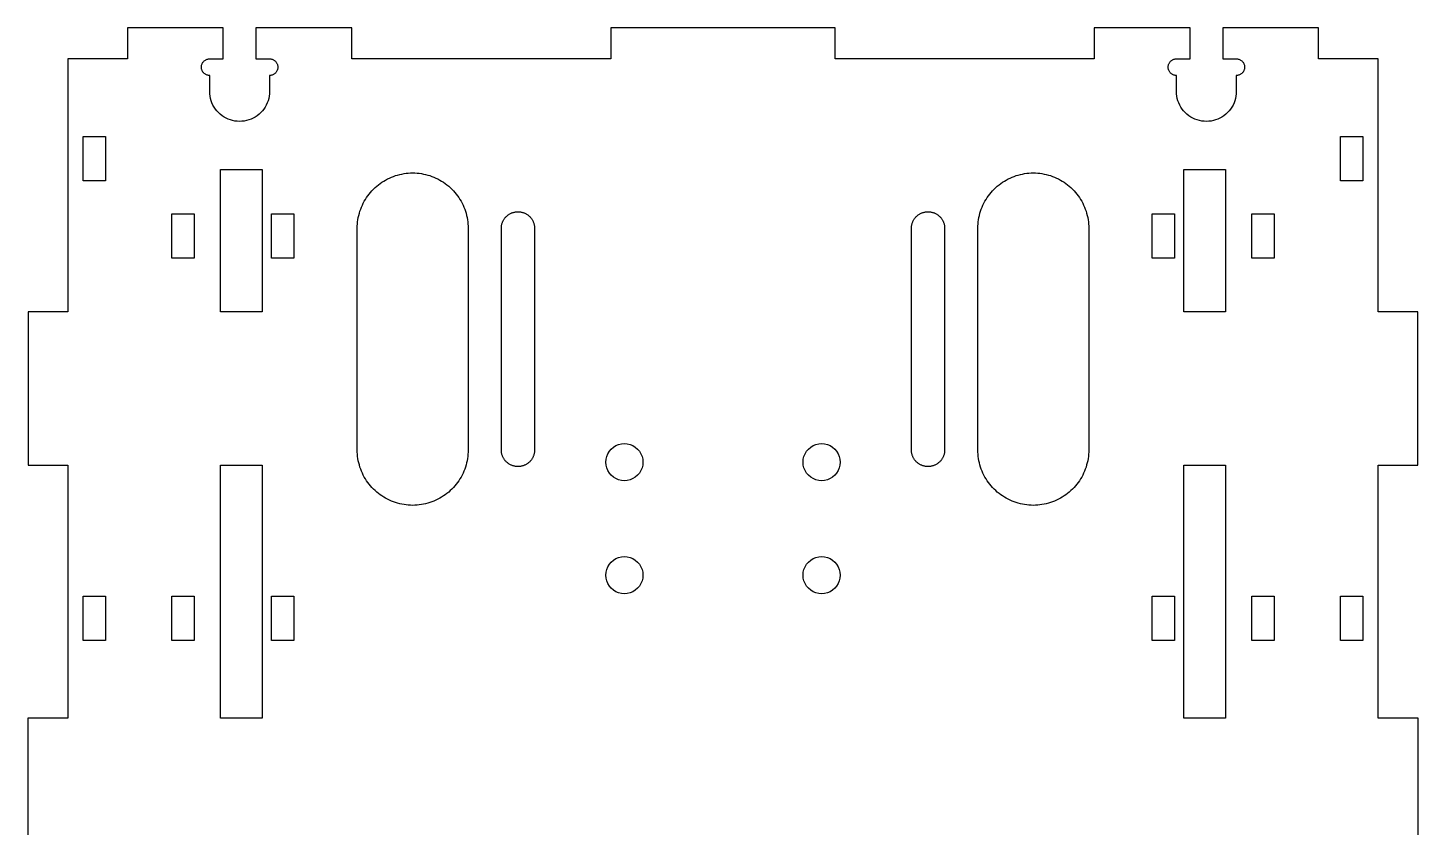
# Model space of a CAD drawing. Header units: metres. Extents: x -63 to 63, y -100 to 44.
# Drawn here: x -62.7 to 62.7, y -27.9 to 44.3 of the extents above; entities that cross this region are included whole.
import ezdxf

# ---------------------------------------------------------------- set-up
doc = ezdxf.new("R2010")
doc.units = ezdxf.units.M

msp = doc.modelspace()

# ---------------------------------------------------------------- linework, layer by layer
for p, q in [((-45.0881, 44.3), (-53.7262, 44.3)), ((-53.7262, 44.3), (-53.7262, 41.5)), ((-45.0881, 41.5), (-45.0881, 44.3)), ((-33.5, 44.3), (-42.1381, 44.3)), ((-42.1381, 44.3), (-42.1381, 41.5)), ((-33.5, 41.5), (-33.5, 44.3)), ((10.1131, 44.3), (-10.1131, 44.3)), ((-10.1131, 44.3), (-10.1131, 41.5)), ((10.1131, 41.5), (10.1131, 44.3)), ((42.1381, 44.3), (33.5, 44.3)), ((33.5, 44.3), (33.5, 41.5)), ((42.1381, 41.5), (42.1381, 44.3)), ((53.7262, 44.3), (45.0881, 44.3)), ((45.0881, 44.3), (45.0881, 41.5)), ((53.7262, 41.5), (53.7262, 44.3)), ((-53.7262, 41.5), (-59.1184, 41.5)), ((-59.1184, 41.5), (-59.1183, 18.6667)), ((-46.705, 41.3895), (-46.6536, 41.4183)), ((-46.6536, 41.4183), (-46.6001, 41.4429)), ((-46.6001, 41.4429), (-46.5448, 41.4633)), ((-46.5448, 41.4633), (-46.4882, 41.4793)), ((-46.4882, 41.4793), (-46.4304, 41.4908)), ((-46.4304, 41.4908), (-46.3719, 41.4977)), ((-46.3719, 41.4977), (-46.3131, 41.5)), ((-46.3131, 41.5), (-45.0881, 41.5)), ((-42.1381, 41.5), (-40.9131, 41.5)), ((-40.9131, 41.5), (-40.8542, 41.4977)), ((-40.8542, 41.4977), (-40.7958, 41.4908)), ((-40.7958, 41.4908), (-40.738, 41.4793)), ((-40.738, 41.4793), (-40.6813, 41.4633)), ((-40.6813, 41.4633), (-40.6261, 41.4429)), ((-40.6261, 41.4429), (-40.5726, 41.4182)), ((-40.5726, 41.4182), (-40.5212, 41.3895)), ((-10.1131, 41.5), (-33.5, 41.5)), ((33.5, 41.5), (10.1131, 41.5)), ((40.5212, 41.3895), (40.5726, 41.4183)), ((40.5726, 41.4183), (40.6261, 41.4429)), ((40.6261, 41.4429), (40.6813, 41.4633)), ((40.6813, 41.4633), (40.738, 41.4793)), ((40.738, 41.4793), (40.7958, 41.4908)), ((40.7958, 41.4908), (40.8543, 41.4977)), ((40.8543, 41.4977), (40.9131, 41.5)), ((40.9131, 41.5), (42.1381, 41.5)), ((45.0881, 41.5), (46.3131, 41.5)), ((46.3131, 41.5), (46.3719, 41.4977)), ((46.3719, 41.4977), (46.4304, 41.4908)), ((46.4304, 41.4908), (46.4882, 41.4793)), ((46.4882, 41.4793), (46.5449, 41.4633)), ((46.5449, 41.4633), (46.6001, 41.4429)), ((46.6001, 41.4429), (46.6536, 41.4182)), ((46.6536, 41.4182), (46.705, 41.3895)), ((59.1183, 41.5), (53.7262, 41.5)), ((59.1184, 18.6665), (59.1183, 41.5)), ((-47.0631, 40.75), (-47.0608, 40.8089)), ((-47.0608, 40.6912), (-47.0631, 40.75)), ((-47.0608, 40.8089), (-47.0538, 40.8673)), ((-47.0538, 40.6327), (-47.0608, 40.6912)), ((-47.0538, 40.8673), (-47.0424, 40.9251)), ((-47.0424, 40.5749), (-47.0538, 40.6327)), ((-47.0424, 40.9251), (-47.0264, 40.9818)), ((-47.0264, 40.5183), (-47.0424, 40.5749)), ((-47.0264, 40.9818), (-47.006, 41.037)), ((-47.006, 40.463), (-47.0264, 40.5183)), ((-47.006, 41.037), (-46.9813, 41.0905)), ((-46.9813, 40.4095), (-47.006, 40.463)), ((-46.9813, 41.0905), (-46.9526, 41.1419)), ((-46.9526, 40.3581), (-46.9813, 40.4095)), ((-46.9526, 41.1419), (-46.9198, 41.1908)), ((-46.9198, 40.3092), (-46.9526, 40.3581)), ((-46.9198, 41.1908), (-46.8834, 41.2371)), ((-46.8834, 40.2629), (-46.9198, 40.3092)), ((-46.8834, 41.2371), (-46.8434, 41.2803)), ((-46.8434, 40.2197), (-46.8834, 40.2629)), ((-46.8434, 41.2803), (-46.8002, 41.3203)), ((-46.8002, 40.1797), (-46.8434, 40.2197)), ((-46.8002, 41.3203), (-46.7539, 41.3568)), ((-46.7539, 40.1432), (-46.8002, 40.1797)), ((-46.7539, 41.3568), (-46.705, 41.3895)), ((-40.5212, 41.3895), (-40.4722, 41.3568)), ((-40.4722, 41.3568), (-40.426, 41.3203)), ((-40.426, 40.1797), (-40.4722, 40.1432)), ((-40.426, 41.3203), (-40.3828, 41.2803)), ((-40.3828, 40.2197), (-40.426, 40.1797)), ((-40.3828, 41.2803), (-40.3428, 41.2371)), ((-40.3428, 40.2629), (-40.3828, 40.2197)), ((-40.3428, 41.2371), (-40.3063, 41.1908)), ((-40.3063, 40.3092), (-40.3428, 40.2629)), ((-40.3063, 41.1908), (-40.2736, 41.1419)), ((-40.2736, 40.3581), (-40.3063, 40.3092)), ((-40.2736, 41.1419), (-40.2448, 41.0905)), ((-40.2448, 40.4095), (-40.2736, 40.3581)), ((-40.2448, 41.0905), (-40.2202, 41.037)), ((-40.2202, 40.463), (-40.2448, 40.4095)), ((-40.2202, 41.037), (-40.1998, 40.9818)), ((-40.1998, 40.5182), (-40.2202, 40.463)), ((-40.1998, 40.9818), (-40.1838, 40.9251)), ((-40.1838, 40.5749), (-40.1998, 40.5182)), ((-40.1838, 40.9251), (-40.1723, 40.8673)), ((-40.1723, 40.6327), (-40.1838, 40.5749)), ((-40.1723, 40.8673), (-40.1654, 40.8088)), ((-40.1654, 40.6912), (-40.1723, 40.6327)), ((-40.1654, 40.8088), (-40.1631, 40.75)), ((-40.1631, 40.75), (-40.1654, 40.6912)), ((40.1631, 40.75), (40.1654, 40.8089)), ((40.1654, 40.6912), (40.1631, 40.75)), ((40.1654, 40.8089), (40.1723, 40.8673)), ((40.1723, 40.6327), (40.1654, 40.6912)), ((40.1723, 40.8673), (40.1838, 40.9251)), ((40.1838, 40.5749), (40.1723, 40.6327)), ((40.1838, 40.9251), (40.1998, 40.9818)), ((40.1998, 40.5183), (40.1838, 40.5749)), ((40.1998, 40.9818), (40.2202, 41.037)), ((40.2202, 40.463), (40.1998, 40.5183)), ((40.2202, 41.037), (40.2449, 41.0905)), ((40.2449, 40.4095), (40.2202, 40.463)), ((40.2449, 41.0905), (40.2736, 41.1419)), ((40.2736, 40.3581), (40.2449, 40.4095)), ((40.2736, 41.1419), (40.3063, 41.1908)), ((40.3063, 40.3092), (40.2736, 40.3581)), ((40.3063, 41.1908), (40.3428, 41.2371)), ((40.3428, 40.2629), (40.3063, 40.3092)), ((40.3428, 41.2371), (40.3828, 41.2803)), ((40.3828, 40.2197), (40.3428, 40.2629)), ((40.3828, 41.2803), (40.426, 41.3203)), ((40.426, 40.1797), (40.3828, 40.2197)), ((40.426, 41.3203), (40.4723, 41.3568)), ((40.4723, 40.1432), (40.426, 40.1797)), ((40.4723, 41.3568), (40.5212, 41.3895)), ((46.705, 41.3895), (46.7539, 41.3568)), ((46.7539, 41.3568), (46.8002, 41.3203)), ((46.8002, 40.1797), (46.7539, 40.1432)), ((46.8002, 41.3203), (46.8434, 41.2803)), ((46.8434, 40.2197), (46.8002, 40.1797)), ((46.8434, 41.2803), (46.8834, 41.2371)), ((46.8834, 40.2629), (46.8434, 40.2197)), ((46.8834, 41.2371), (46.9199, 41.1908)), ((46.9199, 40.3092), (46.8834, 40.2629)), ((46.9199, 41.1908), (46.9526, 41.1419)), ((46.9526, 40.3581), (46.9199, 40.3092)), ((46.9526, 41.1419), (46.9813, 41.0905)), ((46.9813, 40.4095), (46.9526, 40.3581)), ((46.9813, 41.0905), (47.006, 41.037)), ((47.006, 40.463), (46.9813, 40.4095)), ((47.006, 41.037), (47.0264, 40.9818)), ((47.0264, 40.5182), (47.006, 40.463)), ((47.0264, 40.9818), (47.0424, 40.9251)), ((47.0424, 40.5749), (47.0264, 40.5182)), ((47.0424, 40.9251), (47.0539, 40.8673)), ((47.0539, 40.6327), (47.0424, 40.5749)), ((47.0539, 40.8673), (47.0608, 40.8088)), ((47.0608, 40.6912), (47.0539, 40.6327)), ((47.0608, 40.8088), (47.0631, 40.75)), ((47.0631, 40.75), (47.0608, 40.6912)), ((-46.705, 40.1105), (-46.7539, 40.1432)), ((-46.6536, 40.0818), (-46.705, 40.1105)), ((-46.6001, 40.0571), (-46.6536, 40.0818)), ((-46.5448, 40.0367), (-46.6001, 40.0571)), ((-46.4882, 40.0207), (-46.5448, 40.0367)), ((-46.4304, 40.0092), (-46.4882, 40.0207)), ((-46.3719, 40.0023), (-46.4304, 40.0092)), ((-46.3131, 40), (-46.3719, 40.0023)), ((-46.3131, 38.55), (-46.3131, 40)), ((-40.8542, 40.0023), (-40.9131, 40)), ((-40.9131, 40), (-40.9131, 38.55)), ((-40.7958, 40.0092), (-40.8542, 40.0023)), ((-40.738, 40.0207), (-40.7958, 40.0092)), ((-40.6813, 40.0367), (-40.738, 40.0207)), ((-40.6261, 40.0571), (-40.6813, 40.0367)), ((-40.5726, 40.0818), (-40.6261, 40.0571)), ((-40.5212, 40.1105), (-40.5726, 40.0818)), ((-40.4722, 40.1432), (-40.5212, 40.1105)), ((40.5212, 40.1105), (40.4723, 40.1432)), ((40.5726, 40.0818), (40.5212, 40.1105)), ((40.6261, 40.0571), (40.5726, 40.0818)), ((40.6813, 40.0367), (40.6261, 40.0571)), ((40.738, 40.0207), (40.6813, 40.0367)), ((40.7958, 40.0092), (40.738, 40.0207)), ((40.8543, 40.0023), (40.7958, 40.0092)), ((40.9131, 40), (40.8543, 40.0023)), ((40.9131, 38.55), (40.9131, 40)), ((46.3719, 40.0023), (46.3131, 40)), ((46.3131, 40), (46.3131, 38.55)), ((46.4304, 40.0092), (46.3719, 40.0023)), ((46.4882, 40.0207), (46.4304, 40.0092)), ((46.5449, 40.0367), (46.4882, 40.0207)), ((46.6001, 40.0571), (46.5449, 40.0367)), ((46.6536, 40.0818), (46.6001, 40.0571)), ((46.705, 40.1105), (46.6536, 40.0818)), ((46.7539, 40.1432), (46.705, 40.1105)), ((-46.3047, 38.3382), (-46.3131, 38.55)), ((-46.2798, 38.1276), (-46.3047, 38.3382)), ((-46.2385, 37.9197), (-46.2798, 38.1276)), ((-46.1809, 37.7157), (-46.2385, 37.9197)), ((-46.1075, 37.5168), (-46.1809, 37.7157)), ((-41.0452, 37.7157), (-41.1186, 37.5168)), ((-40.9877, 37.9197), (-41.0452, 37.7157)), ((-40.9463, 38.1276), (-40.9877, 37.9197)), ((-40.9214, 38.3382), (-40.9463, 38.1276)), ((-40.9131, 38.55), (-40.9214, 38.3382)), ((40.9214, 38.3382), (40.9131, 38.55)), ((40.9464, 38.1276), (40.9214, 38.3382)), ((40.9877, 37.9197), (40.9464, 38.1276)), ((41.0453, 37.7157), (40.9877, 37.9197)), ((41.1186, 37.5168), (41.0453, 37.7157)), ((46.1809, 37.7157), (46.1076, 37.5168)), ((46.2385, 37.9197), (46.1809, 37.7157)), ((46.2798, 38.1276), (46.2385, 37.9197)), ((46.3048, 38.3382), (46.2798, 38.1276)), ((46.3131, 38.55), (46.3048, 38.3382)), ((-46.0188, 37.3242), (-46.1075, 37.5168)), ((-45.9152, 37.1393), (-46.0188, 37.3242)), ((-45.7974, 36.963), (-45.9152, 37.1393)), ((-45.6662, 36.7965), (-45.7974, 36.963)), ((-45.5223, 36.6408), (-45.6662, 36.7965)), ((-45.3666, 36.4969), (-45.5223, 36.6408)), ((-45.2001, 36.3657), (-45.3666, 36.4969)), ((-41.8596, 36.4969), (-42.0261, 36.3657)), ((-41.7039, 36.6408), (-41.8596, 36.4969)), ((-41.56, 36.7965), (-41.7039, 36.6408)), ((-41.4287, 36.963), (-41.56, 36.7965)), ((-41.311, 37.1393), (-41.4287, 36.963)), ((-41.2074, 37.3242), (-41.311, 37.1393)), ((-41.1186, 37.5168), (-41.2074, 37.3242)), ((41.2074, 37.3242), (41.1186, 37.5168)), ((41.311, 37.1393), (41.2074, 37.3242)), ((41.4288, 36.963), (41.311, 37.1393)), ((41.56, 36.7965), (41.4288, 36.963)), ((41.7039, 36.6408), (41.56, 36.7965)), ((41.8596, 36.4969), (41.7039, 36.6408)), ((42.0261, 36.3657), (41.8596, 36.4969)), ((45.3666, 36.4969), (45.2001, 36.3657)), ((45.5223, 36.6408), (45.3666, 36.4969)), ((45.6662, 36.7965), (45.5223, 36.6408)), ((45.7974, 36.963), (45.6662, 36.7965)), ((45.9152, 37.1393), (45.7974, 36.963)), ((46.0188, 37.3242), (45.9152, 37.1393)), ((46.1076, 37.5168), (46.0188, 37.3242)), ((-45.0238, 36.2479), (-45.2001, 36.3657)), ((-44.8389, 36.1443), (-45.0238, 36.2479)), ((-44.6463, 36.0555), (-44.8389, 36.1443)), ((-44.4474, 35.9822), (-44.6463, 36.0555)), ((-44.2434, 35.9246), (-44.4474, 35.9822)), ((-44.0354, 35.8833), (-44.2434, 35.9246)), ((-43.8249, 35.8583), (-44.0354, 35.8833)), ((-43.6131, 35.85), (-43.8249, 35.8583)), ((-43.4012, 35.8583), (-43.6131, 35.85)), ((-43.1907, 35.8833), (-43.4012, 35.8583)), ((-42.9828, 35.9246), (-43.1907, 35.8833)), ((-42.7787, 35.9822), (-42.9828, 35.9246)), ((-42.5798, 36.0555), (-42.7787, 35.9822)), ((-42.3873, 36.1443), (-42.5798, 36.0555)), ((-42.2023, 36.2479), (-42.3873, 36.1443)), ((-42.0261, 36.3657), (-42.2023, 36.2479)), ((42.2024, 36.2479), (42.0261, 36.3657)), ((42.3873, 36.1443), (42.2024, 36.2479)), ((42.5799, 36.0555), (42.3873, 36.1443)), ((42.7788, 35.9822), (42.5799, 36.0555)), ((42.9828, 35.9246), (42.7788, 35.9822)), ((43.1907, 35.8833), (42.9828, 35.9246)), ((43.4013, 35.8583), (43.1907, 35.8833)), ((43.6131, 35.85), (43.4013, 35.8583)), ((43.8249, 35.8583), (43.6131, 35.85)), ((44.0355, 35.8833), (43.8249, 35.8583)), ((44.2434, 35.9246), (44.0355, 35.8833)), ((44.4474, 35.9822), (44.2434, 35.9246)), ((44.6463, 36.0555), (44.4474, 35.9822)), ((44.8389, 36.1443), (44.6463, 36.0555)), ((45.0238, 36.2479), (44.8389, 36.1443)), ((45.2001, 36.3657), (45.0238, 36.2479)), ((-57.7262, 30.5), (-57.7262, 34.5)), ((-57.7262, 34.5), (-55.7262, 34.5)), ((-55.7262, 34.5), (-55.7262, 30.5)), ((55.7262, 30.5), (55.7262, 34.5)), ((55.7262, 34.5), (57.7262, 34.5)), ((57.7262, 34.5), (57.7262, 30.5)), ((-45.3364, 31.5), (-41.586, 31.5001)), ((-45.3363, 18.6665), (-45.3364, 31.5)), ((-41.586, 31.5001), (-41.586, 18.6665)), ((41.5859, 31.5), (45.3363, 31.5001)), ((41.586, 18.6665), (41.5859, 31.5)), ((45.3363, 31.5001), (45.3363, 18.6665)), ((-55.7262, 30.5), (-57.7262, 30.5)), ((-31.2472, 30.002), (-31.0955, 30.1266)), ((-31.0955, 30.1266), (-30.9389, 30.2451)), ((-30.9389, 30.2451), (-30.7778, 30.3573)), ((-30.7778, 30.3573), (-30.6125, 30.4632)), ((-30.6125, 30.4632), (-30.4431, 30.5625)), ((-30.4431, 30.5625), (-30.2699, 30.655)), ((-30.2699, 30.655), (-30.0933, 30.7407)), ((-30.0933, 30.7407), (-29.9134, 30.8194)), ((-29.9134, 30.8194), (-29.7306, 30.8909)), ((-29.7306, 30.8909), (-29.5451, 30.9553)), ((-29.5451, 30.9553), (-29.3572, 31.0123)), ((-29.3572, 31.0123), (-29.1672, 31.0618)), ((-29.1672, 31.0618), (-28.9754, 31.1039)), ((-28.9754, 31.1039), (-28.7822, 31.1384)), ((-28.7822, 31.1384), (-28.5877, 31.1653)), ((-28.5877, 31.1653), (-28.3923, 31.1846)), ((-28.3923, 31.1846), (-28.1963, 31.1961)), ((-28.1963, 31.1961), (-28, 31.2)), ((-28, 31.2), (-27.8037, 31.1961)), ((-27.8037, 31.1961), (-27.6077, 31.1846)), ((-27.6077, 31.1846), (-27.4123, 31.1653)), ((-27.4123, 31.1653), (-27.2178, 31.1384)), ((-27.2178, 31.1384), (-27.0245, 31.1039)), ((-27.0245, 31.1039), (-26.8328, 31.0618)), ((-26.8328, 31.0618), (-26.6428, 31.0123)), ((-26.6428, 31.0123), (-26.4549, 30.9553)), ((-26.4549, 30.9553), (-26.2694, 30.8909)), ((-26.2694, 30.8909), (-26.0866, 30.8194)), ((-26.0866, 30.8194), (-25.9067, 30.7407)), ((-25.9067, 30.7407), (-25.73, 30.655)), ((-25.73, 30.655), (-25.5569, 30.5625)), ((-25.5569, 30.5625), (-25.3875, 30.4632)), ((-25.3875, 30.4632), (-25.2221, 30.3573)), ((-25.2221, 30.3573), (-25.0611, 30.2451)), ((-25.0611, 30.2451), (-24.9045, 30.1266)), ((-24.9045, 30.1266), (-24.7527, 30.002)), ((24.7527, 30.002), (24.9045, 30.1266)), ((24.9045, 30.1266), (25.0611, 30.2451)), ((25.0611, 30.2451), (25.2221, 30.3573)), ((25.2221, 30.3573), (25.3875, 30.4632)), ((25.3875, 30.4632), (25.5569, 30.5625)), ((25.5569, 30.5625), (25.73, 30.655)), ((25.73, 30.655), (25.9067, 30.7407)), ((25.9067, 30.7407), (26.0866, 30.8194)), ((26.0866, 30.8194), (26.2694, 30.8909)), ((26.2694, 30.8909), (26.4549, 30.9553)), ((26.4549, 30.9553), (26.6428, 31.0123)), ((26.6428, 31.0123), (26.8328, 31.0618)), ((26.8328, 31.0618), (27.0245, 31.1039)), ((27.0245, 31.1039), (27.2178, 31.1384)), ((27.2178, 31.1384), (27.4123, 31.1653)), ((27.4123, 31.1653), (27.6077, 31.1846)), ((27.6077, 31.1846), (27.8037, 31.1961)), ((27.8037, 31.1961), (28, 31.2)), ((28, 31.2), (28.1963, 31.1961)), ((28.1963, 31.1961), (28.3923, 31.1846)), ((28.3923, 31.1846), (28.5877, 31.1653)), ((28.5877, 31.1653), (28.7822, 31.1384)), ((28.7822, 31.1384), (28.9754, 31.1039)), ((28.9754, 31.1039), (29.1672, 31.0618)), ((29.1672, 31.0618), (29.3572, 31.0123)), ((29.3572, 31.0123), (29.5451, 30.9553)), ((29.5451, 30.9553), (29.7306, 30.8909)), ((29.7306, 30.8909), (29.9134, 30.8194)), ((29.9134, 30.8194), (30.0933, 30.7407)), ((30.0933, 30.7407), (30.2699, 30.655)), ((30.2699, 30.655), (30.4431, 30.5625)), ((30.4431, 30.5625), (30.6125, 30.4632)), ((30.6125, 30.4632), (30.7778, 30.3573)), ((30.7778, 30.3573), (30.9389, 30.2451)), ((30.9389, 30.2451), (31.0955, 30.1266)), ((31.0955, 30.1266), (31.2472, 30.002)), ((57.7262, 30.5), (55.7262, 30.5)), ((-32.2632, 28.8125), (-32.1573, 28.9778)), ((-32.1573, 28.9778), (-32.0451, 29.1389)), ((-32.0451, 29.1389), (-31.9266, 29.2955)), ((-31.9266, 29.2955), (-31.802, 29.4472)), ((-31.802, 29.4472), (-31.6716, 29.594)), ((-31.6716, 29.594), (-31.5355, 29.7355)), ((-31.5355, 29.7355), (-31.394, 29.8716)), ((-31.394, 29.8716), (-31.2472, 30.002)), ((-24.7527, 30.002), (-24.606, 29.8716)), ((-24.606, 29.8716), (-24.4645, 29.7355)), ((-24.4645, 29.7355), (-24.3284, 29.594)), ((-24.3284, 29.594), (-24.198, 29.4472)), ((-24.198, 29.4472), (-24.0734, 29.2955)), ((-24.0734, 29.2955), (-23.9549, 29.1389)), ((-23.9549, 29.1389), (-23.8427, 28.9778)), ((-23.8427, 28.9778), (-23.7368, 28.8125)), ((23.7368, 28.8125), (23.8427, 28.9778)), ((23.8427, 28.9778), (23.9549, 29.1389)), ((23.9549, 29.1389), (24.0734, 29.2955)), ((24.0734, 29.2955), (24.198, 29.4472)), ((24.198, 29.4472), (24.3284, 29.594)), ((24.3284, 29.594), (24.4645, 29.7355)), ((24.4645, 29.7355), (24.606, 29.8716)), ((24.606, 29.8716), (24.7527, 30.002)), ((31.2472, 30.002), (31.394, 29.8716)), ((31.394, 29.8716), (31.5355, 29.7355)), ((31.5355, 29.7355), (31.6716, 29.594)), ((31.6716, 29.594), (31.802, 29.4472)), ((31.802, 29.4472), (31.9266, 29.2955)), ((31.9266, 29.2955), (32.0451, 29.1389)), ((32.0451, 29.1389), (32.1573, 28.9778)), ((32.1573, 28.9778), (32.2632, 28.8125)), ((-32.8123, 27.5572), (-32.7553, 27.7451)), ((-32.7553, 27.7451), (-32.6909, 27.9306)), ((-32.6909, 27.9306), (-32.6194, 28.1134)), ((-32.6194, 28.1134), (-32.5407, 28.2933)), ((-32.5407, 28.2933), (-32.455, 28.4699)), ((-32.455, 28.4699), (-32.3625, 28.6431)), ((-32.3625, 28.6431), (-32.2632, 28.8125)), ((-23.7368, 28.8125), (-23.6375, 28.6431)), ((-23.6375, 28.6431), (-23.545, 28.4699)), ((-23.545, 28.4699), (-23.4593, 28.2933)), ((-23.4593, 28.2933), (-23.3806, 28.1134)), ((-23.3806, 28.1134), (-23.309, 27.9306)), ((-23.309, 27.9306), (-23.2447, 27.7451)), ((-23.2447, 27.7451), (-23.1877, 27.5572)), ((-19.074, 27.5858), (-19.0192, 27.6073)), ((-19.0192, 27.6073), (-18.9635, 27.6266)), ((-18.9635, 27.6266), (-18.9072, 27.6437)), ((-18.9072, 27.6437), (-18.8502, 27.6586)), ((-18.8502, 27.6586), (-18.7926, 27.6712)), ((-18.7926, 27.6712), (-18.7346, 27.6815)), ((-18.7346, 27.6815), (-18.6763, 27.6896)), ((-18.6763, 27.6896), (-18.6177, 27.6954)), ((-18.6177, 27.6954), (-18.5589, 27.6988)), ((-18.5589, 27.6988), (-18.5, 27.7)), ((-18.5, 27.7), (-18.4411, 27.6988)), ((-18.4411, 27.6988), (-18.3823, 27.6954)), ((-18.3823, 27.6954), (-18.3237, 27.6896)), ((-18.3237, 27.6896), (-18.2653, 27.6815)), ((-18.2653, 27.6815), (-18.2074, 27.6712)), ((-18.2074, 27.6712), (-18.1498, 27.6586)), ((-18.1498, 27.6586), (-18.0928, 27.6437)), ((-18.0928, 27.6437), (-18.0365, 27.6266)), ((-18.0365, 27.6266), (-17.9808, 27.6073)), ((-17.9808, 27.6073), (-17.926, 27.5858)), ((17.926, 27.5858), (17.9808, 27.6073)), ((17.9808, 27.6073), (18.0365, 27.6266)), ((18.0365, 27.6266), (18.0928, 27.6437)), ((18.0928, 27.6437), (18.1498, 27.6586)), ((18.1498, 27.6586), (18.2074, 27.6712)), ((18.2074, 27.6712), (18.2653, 27.6815)), ((18.2653, 27.6815), (18.3237, 27.6896)), ((18.3237, 27.6896), (18.3823, 27.6954)), ((18.3823, 27.6954), (18.4411, 27.6988)), ((18.4411, 27.6988), (18.5, 27.7)), ((18.5, 27.7), (18.5589, 27.6988)), ((18.5589, 27.6988), (18.6177, 27.6954)), ((18.6177, 27.6954), (18.6763, 27.6896)), ((18.6763, 27.6896), (18.7346, 27.6815)), ((18.7346, 27.6815), (18.7926, 27.6712)), ((18.7926, 27.6712), (18.8502, 27.6586)), ((18.8502, 27.6586), (18.9072, 27.6437)), ((18.9072, 27.6437), (18.9635, 27.6266)), ((18.9635, 27.6266), (19.0192, 27.6073)), ((19.0192, 27.6073), (19.074, 27.5858)), ((23.1877, 27.5572), (23.2447, 27.7451)), ((23.2447, 27.7451), (23.309, 27.9306)), ((23.309, 27.9306), (23.3806, 28.1134)), ((23.3806, 28.1134), (23.4593, 28.2933)), ((23.4593, 28.2933), (23.545, 28.4699)), ((23.545, 28.4699), (23.6375, 28.6431)), ((23.6375, 28.6431), (23.7368, 28.8125)), ((32.2632, 28.8125), (32.3625, 28.6431)), ((32.3625, 28.6431), (32.455, 28.4699)), ((32.455, 28.4699), (32.5407, 28.2933)), ((32.5407, 28.2933), (32.6194, 28.1134)), ((32.6194, 28.1134), (32.6909, 27.9306)), ((32.6909, 27.9306), (32.7553, 27.7451)), ((32.7553, 27.7451), (32.8123, 27.5572)), ((-49.7262, 23.5), (-49.7262, 27.5)), ((-49.7262, 27.5), (-47.7262, 27.5)), ((-47.7262, 27.5), (-47.7262, 23.5)), ((-40.7262, 23.5), (-40.7262, 27.5)), ((-40.7262, 27.5), (-38.7262, 27.5)), ((-38.7262, 27.5), (-38.7262, 23.5)), ((-33, 26.2), (-32.9961, 26.3963)), ((-32.9961, 26.3963), (-32.9846, 26.5923)), ((-32.9846, 26.5923), (-32.9653, 26.7877)), ((-32.9653, 26.7877), (-32.9384, 26.9822)), ((-32.9384, 26.9822), (-32.9039, 27.1754)), ((-32.9039, 27.1754), (-32.8618, 27.3672)), ((-32.8618, 27.3672), (-32.8123, 27.5572)), ((-23.1877, 27.5572), (-23.1381, 27.3672)), ((-23.1381, 27.3672), (-23.0961, 27.1754)), ((-23.0961, 27.1754), (-23.0616, 26.9822)), ((-23.0616, 26.9822), (-23.0347, 26.7877)), ((-23.0347, 26.7877), (-23.0154, 26.5923)), ((-23.0154, 26.5923), (-23.0038, 26.3963)), ((-23.0038, 26.3963), (-23, 26.2)), ((-19.9954, 26.3177), (-19.9896, 26.3763)), ((-19.9896, 26.3763), (-19.9815, 26.4346)), ((-19.9815, 26.4346), (-19.9712, 26.4926)), ((-19.9712, 26.4926), (-19.9585, 26.5502)), ((-19.9585, 26.5502), (-19.9437, 26.6071)), ((-19.9437, 26.6071), (-19.9266, 26.6635)), ((-19.9266, 26.6635), (-19.9073, 26.7192)), ((-19.9073, 26.7192), (-19.8858, 26.774)), ((-19.8858, 26.774), (-19.8622, 26.828)), ((-19.8622, 26.828), (-19.8365, 26.881)), ((-19.8365, 26.881), (-19.8087, 26.9329)), ((-19.8087, 26.9329), (-19.7789, 26.9837)), ((-19.7789, 26.9837), (-19.7472, 27.0333)), ((-19.7472, 27.0333), (-19.7135, 27.0817)), ((-19.7135, 27.0817), (-19.678, 27.1286)), ((-19.678, 27.1286), (-19.6406, 27.1742)), ((-19.6406, 27.1742), (-19.6015, 27.2182)), ((-19.6015, 27.2182), (-19.5607, 27.2607)), ((-19.5607, 27.2607), (-19.5182, 27.3015)), ((-19.5182, 27.3015), (-19.4742, 27.3406)), ((-19.4742, 27.3406), (-19.4286, 27.378)), ((-19.4286, 27.378), (-19.3817, 27.4135)), ((-19.3817, 27.4135), (-19.3333, 27.4472)), ((-19.3333, 27.4472), (-19.2837, 27.479)), ((-19.2837, 27.479), (-19.2329, 27.5087)), ((-19.2329, 27.5087), (-19.181, 27.5365)), ((-19.181, 27.5365), (-19.128, 27.5622)), ((-19.128, 27.5622), (-19.074, 27.5858)), ((-17.926, 27.5858), (-17.872, 27.5622)), ((-17.872, 27.5622), (-17.819, 27.5365)), ((-17.819, 27.5365), (-17.7671, 27.5087)), ((-17.7671, 27.5087), (-17.7162, 27.479)), ((-17.7162, 27.479), (-17.6666, 27.4472)), ((-17.6666, 27.4472), (-17.6183, 27.4135)), ((-17.6183, 27.4135), (-17.5714, 27.378)), ((-17.5714, 27.378), (-17.5258, 27.3406)), ((-17.5258, 27.3406), (-17.4818, 27.3015)), ((-17.4818, 27.3015), (-17.4393, 27.2607)), ((-17.4393, 27.2607), (-17.3985, 27.2182)), ((-17.3985, 27.2182), (-17.3594, 27.1742)), ((-17.3594, 27.1742), (-17.322, 27.1286)), ((-17.322, 27.1286), (-17.2865, 27.0817)), ((-17.2865, 27.0817), (-17.2528, 27.0333)), ((-17.2528, 27.0333), (-17.221, 26.9837)), ((-17.221, 26.9837), (-17.1913, 26.9329)), ((-17.1913, 26.9329), (-17.1635, 26.881)), ((-17.1635, 26.881), (-17.1378, 26.828)), ((-17.1378, 26.828), (-17.1142, 26.774)), ((-17.1142, 26.774), (-17.0927, 26.7192)), ((-17.0927, 26.7192), (-17.0734, 26.6635)), ((-17.0734, 26.6635), (-17.0563, 26.6071)), ((-17.0563, 26.6071), (-17.0414, 26.5502)), ((-17.0414, 26.5502), (-17.0288, 26.4926)), ((-17.0288, 26.4926), (-17.0185, 26.4346)), ((-17.0185, 26.4346), (-17.0104, 26.3763)), ((-17.0104, 26.3763), (-17.0046, 26.3177)), ((17.0046, 26.3177), (17.0104, 26.3763)), ((17.0104, 26.3763), (17.0185, 26.4346)), ((17.0185, 26.4346), (17.0288, 26.4926)), ((17.0288, 26.4926), (17.0414, 26.5502)), ((17.0414, 26.5502), (17.0563, 26.6071)), ((17.0563, 26.6071), (17.0734, 26.6635)), ((17.0734, 26.6635), (17.0927, 26.7192)), ((17.0927, 26.7192), (17.1142, 26.774)), ((17.1142, 26.774), (17.1378, 26.828)), ((17.1378, 26.828), (17.1635, 26.881)), ((17.1635, 26.881), (17.1913, 26.9329)), ((17.1913, 26.9329), (17.221, 26.9837)), ((17.221, 26.9837), (17.2528, 27.0333)), ((17.2528, 27.0333), (17.2865, 27.0817)), ((17.2865, 27.0817), (17.322, 27.1286)), ((17.322, 27.1286), (17.3594, 27.1742)), ((17.3594, 27.1742), (17.3985, 27.2182)), ((17.3985, 27.2182), (17.4393, 27.2607)), ((17.4393, 27.2607), (17.4818, 27.3015)), ((17.4818, 27.3015), (17.5258, 27.3406)), ((17.5258, 27.3406), (17.5714, 27.378)), ((17.5714, 27.378), (17.6183, 27.4135)), ((17.6183, 27.4135), (17.6666, 27.4472)), ((17.6666, 27.4472), (17.7162, 27.479)), ((17.7162, 27.479), (17.7671, 27.5087)), ((17.7671, 27.5087), (17.819, 27.5365)), ((17.819, 27.5365), (17.872, 27.5622)), ((17.872, 27.5622), (17.926, 27.5858)), ((19.074, 27.5858), (19.128, 27.5622)), ((19.128, 27.5622), (19.181, 27.5365)), ((19.181, 27.5365), (19.2329, 27.5087)), ((19.2329, 27.5087), (19.2837, 27.479)), ((19.2837, 27.479), (19.3333, 27.4472)), ((19.3333, 27.4472), (19.3817, 27.4135)), ((19.3817, 27.4135), (19.4286, 27.378)), ((19.4286, 27.378), (19.4742, 27.3406)), ((19.4742, 27.3406), (19.5182, 27.3015)), ((19.5182, 27.3015), (19.5607, 27.2607)), ((19.5607, 27.2607), (19.6015, 27.2182)), ((19.6015, 27.2182), (19.6406, 27.1742)), ((19.6406, 27.1742), (19.678, 27.1286)), ((19.678, 27.1286), (19.7135, 27.0817)), ((19.7135, 27.0817), (19.7472, 27.0333)), ((19.7472, 27.0333), (19.7789, 26.9837)), ((19.7789, 26.9837), (19.8087, 26.9329)), ((19.8087, 26.9329), (19.8365, 26.881)), ((19.8365, 26.881), (19.8622, 26.828)), ((19.8622, 26.828), (19.8858, 26.774)), ((19.8858, 26.774), (19.9073, 26.7192)), ((19.9073, 26.7192), (19.9266, 26.6635)), ((19.9266, 26.6635), (19.9437, 26.6071)), ((19.9437, 26.6071), (19.9585, 26.5502)), ((19.9585, 26.5502), (19.9712, 26.4926)), ((19.9712, 26.4926), (19.9815, 26.4346)), ((19.9815, 26.4346), (19.9896, 26.3763)), ((19.9896, 26.3763), (19.9954, 26.3177)), ((23, 26.2), (23.0038, 26.3963)), ((23.0038, 26.3963), (23.0154, 26.5923)), ((23.0154, 26.5923), (23.0347, 26.7877)), ((23.0347, 26.7877), (23.0616, 26.9822)), ((23.0616, 26.9822), (23.0961, 27.1754)), ((23.0961, 27.1754), (23.1381, 27.3672)), ((23.1381, 27.3672), (23.1877, 27.5572)), ((32.8123, 27.5572), (32.8618, 27.3672)), ((32.8618, 27.3672), (32.9039, 27.1754)), ((32.9039, 27.1754), (32.9384, 26.9822)), ((32.9384, 26.9822), (32.9653, 26.7877)), ((32.9653, 26.7877), (32.9846, 26.5923)), ((32.9846, 26.5923), (32.9961, 26.3963)), ((32.9961, 26.3963), (33, 26.2)), ((38.7262, 23.5), (38.7262, 27.5)), ((38.7262, 27.5), (40.7262, 27.5)), ((40.7262, 27.5), (40.7262, 23.5)), ((47.7262, 23.5), (47.7262, 27.5)), ((47.7262, 27.5), (49.7262, 27.5)), ((49.7262, 27.5), (49.7262, 23.5)), ((-33, 6.2), (-33, 26.2)), ((-23, 26.2), (-23, 6.2)), ((-20, 26.2), (-19.9988, 26.2589)), ((-20, 6.2), (-20, 26.2)), ((-19.9988, 26.2589), (-19.9954, 26.3177)), ((-17.0046, 26.3177), (-17.0011, 26.2589)), ((-17.0011, 26.2589), (-17, 26.2)), ((-17, 26.2), (-17, 6.2)), ((17, 26.2), (17.0011, 26.2589)), ((17, 6.2), (17, 26.2)), ((17.0011, 26.2589), (17.0046, 26.3177)), ((19.9954, 26.3177), (19.9988, 26.2589)), ((19.9988, 26.2589), (20, 26.2)), ((20, 26.2), (20, 6.2)), ((23, 6.2), (23, 26.2)), ((33, 26.2), (33, 6.2)), ((-47.7262, 23.5), (-49.7262, 23.5)), ((-38.7262, 23.5), (-40.7262, 23.5)), ((40.7262, 23.5), (38.7262, 23.5)), ((49.7262, 23.5), (47.7262, 23.5)), ((-59.1183, 18.6667), (-62.6816, 18.6665)), ((-62.6816, 18.6665), (-62.6816, 4.83344)), ((-41.586, 18.6665), (-45.3363, 18.6665)), ((45.3363, 18.6665), (41.586, 18.6665)), ((62.6816, 18.6665), (59.1184, 18.6665)), ((62.6816, 4.83344), (62.6816, 18.6665)), ((-10.2551, 6.08453), (-10.0844, 6.28439)), ((-10.0844, 6.28439), (-9.88454, 6.45509)), ((-9.88454, 6.45509), (-9.66043, 6.59242)), ((-9.66043, 6.59242), (-9.4176, 6.69301)), ((-9.4176, 6.69301), (-9.16202, 6.75436)), ((-9.16202, 6.75436), (-8.89999, 6.77499)), ((-8.89999, 6.77499), (-8.63797, 6.75436)), ((-8.63797, 6.75436), (-8.38239, 6.69301)), ((-8.38239, 6.69301), (-8.13956, 6.59242)), ((-8.13956, 6.59242), (-7.91545, 6.45509)), ((-7.91545, 6.45509), (-7.71559, 6.28439)), ((-7.71559, 6.28439), (-7.54489, 6.08453)), ((7.54489, 6.08453), (7.71559, 6.28439)), ((7.71559, 6.28439), (7.91545, 6.45509)), ((7.91545, 6.45509), (8.13956, 6.59242)), ((8.13956, 6.59242), (8.38239, 6.69301)), ((8.38239, 6.69301), (8.63797, 6.75436)), ((8.63797, 6.75436), (8.89999, 6.77499)), ((8.89999, 6.77499), (9.16202, 6.75436)), ((9.16202, 6.75436), (9.4176, 6.69301)), ((9.4176, 6.69301), (9.66043, 6.59242)), ((9.66043, 6.59242), (9.88454, 6.45509)), ((9.88454, 6.45509), (10.0844, 6.28439)), ((10.0844, 6.28439), (10.2551, 6.08453)), ((-32.9961, 6.00369), (-33, 6.2)), ((-32.9846, 5.80769), (-32.9961, 6.00369)), ((-32.9653, 5.6123), (-32.9846, 5.80769)), ((-32.9384, 5.41782), (-32.9653, 5.6123)), ((-32.9039, 5.22455), (-32.9384, 5.41782)), ((-32.8618, 5.03276), (-32.9039, 5.22455)), ((-32.8123, 4.84279), (-32.8618, 5.03276)), ((-23.1381, 5.03276), (-23.1877, 4.84279)), ((-23.0961, 5.22455), (-23.1381, 5.03276)), ((-23.0616, 5.41782), (-23.0961, 5.22455)), ((-23.0347, 5.6123), (-23.0616, 5.41782)), ((-23.0154, 5.80769), (-23.0347, 5.6123)), ((-23.0038, 6.00369), (-23.0154, 5.80769)), ((-23, 6.2), (-23.0038, 6.00369)), ((-19.9988, 6.1411), (-20, 6.2)), ((-19.9954, 6.08231), (-19.9988, 6.1411)), ((-19.9896, 6.02368), (-19.9954, 6.08231)), ((-19.9815, 5.96535), (-19.9896, 6.02368)), ((-19.9712, 5.90736), (-19.9815, 5.96535)), ((-19.9585, 5.84982), (-19.9712, 5.90736)), ((-19.9437, 5.79283), (-19.9585, 5.84982)), ((-19.9266, 5.73647), (-19.9437, 5.79283)), ((-19.9073, 5.68082), (-19.9266, 5.73647)), ((-19.8858, 5.62596), (-19.9073, 5.68082)), ((-19.8622, 5.57201), (-19.8858, 5.62596)), ((-19.8365, 5.51901), (-19.8622, 5.57201)), ((-19.8087, 5.46706), (-19.8365, 5.51901)), ((-19.7789, 5.41624), (-19.8087, 5.46706)), ((-19.7472, 5.36664), (-19.7789, 5.41624)), ((-19.7135, 5.31831), (-19.7472, 5.36664)), ((-19.678, 5.27135), (-19.7135, 5.31831)), ((-19.6406, 5.22581), (-19.678, 5.27135)), ((-19.6015, 5.18179), (-19.6406, 5.22581)), ((-19.5607, 5.13933), (-19.6015, 5.18179)), ((-19.5182, 5.09851), (-19.5607, 5.13933)), ((-19.4742, 5.05939), (-19.5182, 5.09851)), ((-19.4286, 5.02202), (-19.4742, 5.05939)), ((-19.3817, 4.98647), (-19.4286, 5.02202)), ((-17.5714, 5.02202), (-17.6183, 4.98647)), ((-17.5258, 5.05939), (-17.5714, 5.02202)), ((-17.4818, 5.09851), (-17.5258, 5.05939)), ((-17.4393, 5.13933), (-17.4818, 5.09851)), ((-17.3985, 5.18179), (-17.4393, 5.13933)), ((-17.3594, 5.22581), (-17.3985, 5.18179)), ((-17.322, 5.27135), (-17.3594, 5.22581)), ((-17.2865, 5.31831), (-17.322, 5.27135)), ((-17.2528, 5.36664), (-17.2865, 5.31831)), ((-17.221, 5.41624), (-17.2528, 5.36664)), ((-17.1913, 5.46706), (-17.221, 5.41624)), ((-17.1635, 5.51901), (-17.1913, 5.46706)), ((-17.1378, 5.57201), (-17.1635, 5.51901)), ((-17.1142, 5.62596), (-17.1378, 5.57201)), ((-17.0927, 5.68082), (-17.1142, 5.62596)), ((-17.0734, 5.73647), (-17.0927, 5.68082)), ((-17.0563, 5.79283), (-17.0734, 5.73647)), ((-17.0414, 5.84982), (-17.0563, 5.79283)), ((-17.0288, 5.90736), (-17.0414, 5.84982)), ((-17.0185, 5.96535), (-17.0288, 5.90736)), ((-17.0104, 6.02368), (-17.0185, 5.96535)), ((-17.0046, 6.08231), (-17.0104, 6.02368)), ((-17.0011, 6.1411), (-17.0046, 6.08231)), ((-17, 6.2), (-17.0011, 6.1411)), ((-10.575, 5.09999), (-10.5544, 5.36201)), ((-10.5544, 4.83797), (-10.575, 5.09999)), ((-10.5544, 5.36201), (-10.493, 5.6176)), ((-10.493, 5.6176), (-10.3924, 5.86043)), ((-10.3924, 5.86043), (-10.2551, 6.08453)), ((-7.54489, 6.08453), (-7.40756, 5.86043)), ((-7.40756, 5.86043), (-7.30698, 5.6176)), ((-7.30698, 5.6176), (-7.24562, 5.36201)), ((-7.24562, 5.36201), (-7.22499, 5.09999)), ((-7.22499, 5.09999), (-7.24562, 4.83797)), ((7.22499, 5.09999), (7.24562, 5.36201)), ((7.24562, 4.83797), (7.22499, 5.09999)), ((7.24562, 5.36201), (7.30698, 5.6176)), ((7.30698, 5.6176), (7.40756, 5.86043)), ((7.40756, 5.86043), (7.54489, 6.08453)), ((10.2551, 6.08453), (10.3924, 5.86043)), ((10.3924, 5.86043), (10.493, 5.6176)), ((10.493, 5.6176), (10.5544, 5.36201)), ((10.5544, 5.36201), (10.575, 5.09999)), ((10.575, 5.09999), (10.5544, 4.83797)), ((17.0011, 6.1411), (17, 6.2)), ((17.0046, 6.08231), (17.0011, 6.1411)), ((17.0104, 6.02368), (17.0046, 6.08231)), ((17.0185, 5.96535), (17.0104, 6.02368)), ((17.0288, 5.90736), (17.0185, 5.96535)), ((17.0414, 5.84982), (17.0288, 5.90736)), ((17.0563, 5.79283), (17.0414, 5.84982)), ((17.0734, 5.73647), (17.0563, 5.79283)), ((17.0927, 5.68082), (17.0734, 5.73647)), ((17.1142, 5.62596), (17.0927, 5.68082)), ((17.1378, 5.57201), (17.1142, 5.62596)), ((17.1635, 5.51901), (17.1378, 5.57201)), ((17.1913, 5.46706), (17.1635, 5.51901)), ((17.221, 5.41624), (17.1913, 5.46706)), ((17.2528, 5.36664), (17.221, 5.41624)), ((17.2865, 5.31831), (17.2528, 5.36664)), ((17.322, 5.27135), (17.2865, 5.31831)), ((17.3594, 5.22581), (17.322, 5.27135)), ((17.3985, 5.18179), (17.3594, 5.22581)), ((17.4393, 5.13933), (17.3985, 5.18179)), ((17.4818, 5.09851), (17.4393, 5.13933)), ((17.5258, 5.05939), (17.4818, 5.09851)), ((17.5714, 5.02202), (17.5258, 5.05939)), ((17.6183, 4.98647), (17.5714, 5.02202)), ((19.4286, 5.02202), (19.3817, 4.98647)), ((19.4742, 5.05939), (19.4286, 5.02202)), ((19.5182, 5.09851), (19.4742, 5.05939)), ((19.5607, 5.13933), (19.5182, 5.09851)), ((19.6015, 5.18179), (19.5607, 5.13933)), ((19.6406, 5.22581), (19.6015, 5.18179)), ((19.678, 5.27135), (19.6406, 5.22581)), ((19.7135, 5.31831), (19.678, 5.27135)), ((19.7472, 5.36664), (19.7135, 5.31831)), ((19.7789, 5.41624), (19.7472, 5.36664)), ((19.8087, 5.46706), (19.7789, 5.41624)), ((19.8365, 5.51901), (19.8087, 5.46706)), ((19.8622, 5.57201), (19.8365, 5.51901)), ((19.8858, 5.62596), (19.8622, 5.57201)), ((19.9073, 5.68082), (19.8858, 5.62596)), ((19.9266, 5.73647), (19.9073, 5.68082)), ((19.9437, 5.79283), (19.9266, 5.73647)), ((19.9585, 5.84982), (19.9437, 5.79283)), ((19.9712, 5.90736), (19.9585, 5.84982)), ((19.9815, 5.96535), (19.9712, 5.90736)), ((19.9896, 6.02368), (19.9815, 5.96535)), ((19.9954, 6.08231), (19.9896, 6.02368)), ((19.9988, 6.1411), (19.9954, 6.08231)), ((20, 6.2), (19.9988, 6.1411)), ((23.0038, 6.00369), (23, 6.2)), ((23.0154, 5.80769), (23.0038, 6.00369)), ((23.0347, 5.6123), (23.0154, 5.80769)), ((23.0616, 5.41782), (23.0347, 5.6123)), ((23.0961, 5.22455), (23.0616, 5.41782)), ((23.1381, 5.03276), (23.0961, 5.22455)), ((23.1877, 4.84279), (23.1381, 5.03276)), ((32.8618, 5.03276), (32.8123, 4.84279)), ((32.9039, 5.22455), (32.8618, 5.03276)), ((32.9384, 5.41782), (32.9039, 5.22455)), ((32.9653, 5.6123), (32.9384, 5.41782)), ((32.9846, 5.80769), (32.9653, 5.6123)), ((32.9961, 6.00369), (32.9846, 5.80769)), ((33, 6.2), (32.9961, 6.00369)), ((-62.6816, 4.83344), (-59.1184, 4.83344)), ((-59.1184, 4.83344), (-59.1184, -18.0001)), ((-45.3364, 4.83333), (-41.586, 4.83344)), ((-45.3363, -18.0001), (-45.3364, 4.83333)), ((-41.586, 4.83344), (-41.586, -18.0001)), ((-32.7553, 4.65491), (-32.8123, 4.84279)), ((-32.6909, 4.46941), (-32.7553, 4.65491)), ((-32.6194, 4.28658), (-32.6909, 4.46941)), ((-32.5407, 4.10669), (-32.6194, 4.28658)), ((-32.455, 3.93004), (-32.5407, 4.10669)), ((-32.3625, 3.75688), (-32.455, 3.93004)), ((-23.545, 3.93004), (-23.6375, 3.75688)), ((-23.4593, 4.10669), (-23.545, 3.93004)), ((-23.3806, 4.28658), (-23.4593, 4.10669)), ((-23.309, 4.46941), (-23.3806, 4.28658)), ((-23.2447, 4.65491), (-23.309, 4.46941)), ((-23.1877, 4.84279), (-23.2447, 4.65491)), ((-19.3333, 4.95279), (-19.3817, 4.98647)), ((-19.2837, 4.92104), (-19.3333, 4.95279)), ((-19.2329, 4.89125), (-19.2837, 4.92104)), ((-19.181, 4.86348), (-19.2329, 4.89125)), ((-19.128, 4.83778), (-19.181, 4.86348)), ((-19.074, 4.81418), (-19.128, 4.83778)), ((-19.0192, 4.79271), (-19.074, 4.81418)), ((-18.9635, 4.77341), (-19.0192, 4.79271)), ((-18.9072, 4.75632), (-18.9635, 4.77341)), ((-18.8502, 4.74144), (-18.9072, 4.75632)), ((-18.7926, 4.72882), (-18.8502, 4.74144)), ((-18.7346, 4.71846), (-18.7926, 4.72882)), ((-18.6763, 4.71039), (-18.7346, 4.71846)), ((-18.6177, 4.70462), (-18.6763, 4.71039)), ((-18.5589, 4.70114), (-18.6177, 4.70462)), ((-18.5, 4.7), (-18.5589, 4.70114)), ((-18.4411, 4.70114), (-18.5, 4.7)), ((-18.3823, 4.70462), (-18.4411, 4.70114)), ((-18.3237, 4.71039), (-18.3823, 4.70462)), ((-18.2653, 4.71846), (-18.3237, 4.71039)), ((-18.2074, 4.72882), (-18.2653, 4.71846)), ((-18.1498, 4.74144), (-18.2074, 4.72882)), ((-18.0928, 4.75632), (-18.1498, 4.74144)), ((-18.0365, 4.77341), (-18.0928, 4.75632)), ((-17.9808, 4.79271), (-18.0365, 4.77341)), ((-17.926, 4.81418), (-17.9808, 4.79271)), ((-17.872, 4.83778), (-17.926, 4.81418)), ((-17.819, 4.86348), (-17.872, 4.83778)), ((-17.7671, 4.89125), (-17.819, 4.86348)), ((-17.7162, 4.92104), (-17.7671, 4.89125)), ((-17.6666, 4.95279), (-17.7162, 4.92104)), ((-17.6183, 4.98647), (-17.6666, 4.95279)), ((-10.493, 4.58238), (-10.5544, 4.83797)), ((-10.3924, 4.33955), (-10.493, 4.58238)), ((-10.2551, 4.11545), (-10.3924, 4.33955)), ((-10.0844, 3.91559), (-10.2551, 4.11545)), ((-9.88454, 3.74489), (-10.0844, 3.91559)), ((-7.71559, 3.91559), (-7.91545, 3.74489)), ((-7.54489, 4.11545), (-7.71559, 3.91559)), ((-7.40756, 4.33955), (-7.54489, 4.11545)), ((-7.30698, 4.58238), (-7.40756, 4.33955)), ((-7.24562, 4.83797), (-7.30698, 4.58238)), ((7.30698, 4.58238), (7.24562, 4.83797)), ((7.40756, 4.33955), (7.30698, 4.58238)), ((7.54489, 4.11545), (7.40756, 4.33955)), ((7.71559, 3.91559), (7.54489, 4.11545)), ((7.91545, 3.74489), (7.71559, 3.91559)), ((10.0844, 3.91559), (9.88454, 3.74489)), ((10.2551, 4.11545), (10.0844, 3.91559)), ((10.3924, 4.33955), (10.2551, 4.11545)), ((10.493, 4.58238), (10.3924, 4.33955)), ((10.5544, 4.83797), (10.493, 4.58238)), ((17.6666, 4.95279), (17.6183, 4.98647)), ((17.7162, 4.92104), (17.6666, 4.95279)), ((17.7671, 4.89125), (17.7162, 4.92104)), ((17.819, 4.86348), (17.7671, 4.89125)), ((17.872, 4.83778), (17.819, 4.86348)), ((17.926, 4.81418), (17.872, 4.83778)), ((17.9808, 4.79271), (17.926, 4.81418)), ((18.0365, 4.77341), (17.9808, 4.79271)), ((18.0928, 4.75632), (18.0365, 4.77341)), ((18.1498, 4.74144), (18.0928, 4.75632)), ((18.2074, 4.72882), (18.1498, 4.74144)), ((18.2653, 4.71846), (18.2074, 4.72882)), ((18.3237, 4.71039), (18.2653, 4.71846)), ((18.3823, 4.70462), (18.3237, 4.71039)), ((18.4411, 4.70114), (18.3823, 4.70462)), ((18.5, 4.7), (18.4411, 4.70114)), ((18.5589, 4.70114), (18.5, 4.7)), ((18.6177, 4.70462), (18.5589, 4.70114)), ((18.6763, 4.71039), (18.6177, 4.70462)), ((18.7346, 4.71846), (18.6763, 4.71039)), ((18.7926, 4.72882), (18.7346, 4.71846)), ((18.8502, 4.74144), (18.7926, 4.72882)), ((18.9072, 4.75632), (18.8502, 4.74144)), ((18.9635, 4.77341), (18.9072, 4.75632)), ((19.0192, 4.79271), (18.9635, 4.77341)), ((19.074, 4.81418), (19.0192, 4.79271)), ((19.128, 4.83778), (19.074, 4.81418)), ((19.181, 4.86348), (19.128, 4.83778)), ((19.2329, 4.89125), (19.181, 4.86348)), ((19.2837, 4.92104), (19.2329, 4.89125)), ((19.3333, 4.95279), (19.2837, 4.92104)), ((19.3817, 4.98647), (19.3333, 4.95279)), ((23.2447, 4.65491), (23.1877, 4.84279)), ((23.309, 4.46941), (23.2447, 4.65491)), ((23.3806, 4.28658), (23.309, 4.46941)), ((23.4593, 4.10669), (23.3806, 4.28658)), ((23.545, 3.93004), (23.4593, 4.10669)), ((23.6375, 3.75688), (23.545, 3.93004)), ((32.455, 3.93004), (32.3625, 3.75688)), ((32.5407, 4.10669), (32.455, 3.93004)), ((32.6194, 4.28658), (32.5407, 4.10669)), ((32.6909, 4.46941), (32.6194, 4.28658)), ((32.7553, 4.65491), (32.6909, 4.46941)), ((32.8123, 4.84279), (32.7553, 4.65491)), ((41.5859, 4.83333), (45.3363, 4.83344)), ((41.586, -18.0001), (41.5859, 4.83333)), ((45.3363, 4.83344), (45.3363, -18.0001)), ((59.1183, 4.83333), (62.6816, 4.83344)), ((59.1184, -18.0001), (59.1183, 4.83333)), ((-32.2632, 3.58749), (-32.3625, 3.75688)), ((-32.1573, 3.42213), (-32.2632, 3.58749)), ((-32.0451, 3.26106), (-32.1573, 3.42213)), ((-31.9266, 3.10452), (-32.0451, 3.26106)), ((-31.802, 2.95276), (-31.9266, 3.10452)), ((-31.6716, 2.80598), (-31.802, 2.95276)), ((-31.5355, 2.66446), (-31.6716, 2.80598)), ((-31.394, 2.52838), (-31.5355, 2.66446)), ((-31.2472, 2.39796), (-31.394, 2.52838)), ((-24.606, 2.52838), (-24.7527, 2.39796)), ((-24.4645, 2.66446), (-24.606, 2.52838)), ((-24.3284, 2.80598), (-24.4645, 2.66446)), ((-24.198, 2.95276), (-24.3284, 2.80598)), ((-24.0734, 3.10452), (-24.198, 2.95276)), ((-23.9549, 3.26106), (-24.0734, 3.10452)), ((-23.8427, 3.42213), (-23.9549, 3.26106)), ((-23.7368, 3.58749), (-23.8427, 3.42213)), ((-23.6375, 3.75688), (-23.7368, 3.58749)), ((-9.66043, 3.60756), (-9.88454, 3.74489)), ((-9.4176, 3.50697), (-9.66043, 3.60756)), ((-9.16202, 3.44562), (-9.4176, 3.50697)), ((-8.89999, 3.42499), (-9.16202, 3.44562)), ((-8.63797, 3.44562), (-8.89999, 3.42499)), ((-8.38239, 3.50697), (-8.63797, 3.44562)), ((-8.13956, 3.60756), (-8.38239, 3.50697)), ((-7.91545, 3.74489), (-8.13956, 3.60756)), ((8.13956, 3.60756), (7.91545, 3.74489)), ((8.38239, 3.50697), (8.13956, 3.60756)), ((8.63797, 3.44562), (8.38239, 3.50697)), ((8.89999, 3.42499), (8.63797, 3.44562)), ((9.16202, 3.44562), (8.89999, 3.42499)), ((9.4176, 3.50697), (9.16202, 3.44562)), ((9.66043, 3.60756), (9.4176, 3.50697)), ((9.88454, 3.74489), (9.66043, 3.60756)), ((23.7368, 3.58749), (23.6375, 3.75688)), ((23.8427, 3.42213), (23.7368, 3.58749)), ((23.9549, 3.26106), (23.8427, 3.42213)), ((24.0734, 3.10452), (23.9549, 3.26106)), ((24.198, 2.95276), (24.0734, 3.10452)), ((24.3284, 2.80598), (24.198, 2.95276)), ((24.4645, 2.66446), (24.3284, 2.80598)), ((24.606, 2.52838), (24.4645, 2.66446)), ((24.7527, 2.39796), (24.606, 2.52838)), ((31.394, 2.52838), (31.2472, 2.39796)), ((31.5355, 2.66446), (31.394, 2.52838)), ((31.6716, 2.80598), (31.5355, 2.66446)), ((31.802, 2.95276), (31.6716, 2.80598)), ((31.9266, 3.10452), (31.802, 2.95276)), ((32.0451, 3.26106), (31.9266, 3.10452)), ((32.1573, 3.42213), (32.0451, 3.26106)), ((32.2632, 3.58749), (32.1573, 3.42213)), ((32.3625, 3.75688), (32.2632, 3.58749)), ((-31.0955, 2.27341), (-31.2472, 2.39796)), ((-30.9389, 2.15491), (-31.0955, 2.27341)), ((-30.7778, 2.04265), (-30.9389, 2.15491)), ((-30.6125, 1.9368), (-30.7778, 2.04265)), ((-30.4431, 1.83751), (-30.6125, 1.9368)), ((-30.2699, 1.74496), (-30.4431, 1.83751)), ((-30.0933, 1.65927), (-30.2699, 1.74496)), ((-29.9134, 1.5806), (-30.0933, 1.65927)), ((-29.7306, 1.50903), (-29.9134, 1.5806)), ((-29.5451, 1.44472), (-29.7306, 1.50903)), ((-29.3572, 1.38771), (-29.5451, 1.44472)), ((-29.1672, 1.33815), (-29.3572, 1.38771)), ((-28.9754, 1.29607), (-29.1672, 1.33815)), ((-28.7822, 1.26155), (-28.9754, 1.29607)), ((-28.5877, 1.23465), (-28.7822, 1.26155)), ((-27.2178, 1.26155), (-27.4123, 1.23465)), ((-27.0245, 1.29607), (-27.2178, 1.26155)), ((-26.8328, 1.33815), (-27.0245, 1.29607)), ((-26.6428, 1.38771), (-26.8328, 1.33815)), ((-26.4549, 1.44472), (-26.6428, 1.38771)), ((-26.2694, 1.50903), (-26.4549, 1.44472)), ((-26.0866, 1.5806), (-26.2694, 1.50903)), ((-25.9067, 1.65927), (-26.0866, 1.5806)), ((-25.73, 1.74496), (-25.9067, 1.65927)), ((-25.5569, 1.83751), (-25.73, 1.74496)), ((-25.3875, 1.9368), (-25.5569, 1.83751)), ((-25.2221, 2.04265), (-25.3875, 1.9368)), ((-25.0611, 2.15491), (-25.2221, 2.04265)), ((-24.9045, 2.27341), (-25.0611, 2.15491)), ((-24.7527, 2.39796), (-24.9045, 2.27341)), ((24.9045, 2.27341), (24.7527, 2.39796)), ((25.0611, 2.15491), (24.9045, 2.27341)), ((25.2221, 2.04265), (25.0611, 2.15491)), ((25.3875, 1.9368), (25.2221, 2.04265)), ((25.5569, 1.83751), (25.3875, 1.9368)), ((25.73, 1.74496), (25.5569, 1.83751)), ((25.9067, 1.65927), (25.73, 1.74496)), ((26.0866, 1.5806), (25.9067, 1.65927)), ((26.2694, 1.50903), (26.0866, 1.5806)), ((26.4549, 1.44472), (26.2694, 1.50903)), ((26.6428, 1.38771), (26.4549, 1.44472)), ((26.8328, 1.33815), (26.6428, 1.38771)), ((27.0245, 1.29607), (26.8328, 1.33815)), ((27.2178, 1.26155), (27.0245, 1.29607)), ((27.4123, 1.23465), (27.2178, 1.26155)), ((28.7822, 1.26155), (28.5877, 1.23465)), ((28.9754, 1.29607), (28.7822, 1.26155)), ((29.1672, 1.33815), (28.9754, 1.29607)), ((29.3572, 1.38771), (29.1672, 1.33815)), ((29.5451, 1.44472), (29.3572, 1.38771)), ((29.7306, 1.50903), (29.5451, 1.44472)), ((29.9134, 1.5806), (29.7306, 1.50903)), ((30.0933, 1.65927), (29.9134, 1.5806)), ((30.2699, 1.74496), (30.0933, 1.65927)), ((30.4431, 1.83751), (30.2699, 1.74496)), ((30.6125, 1.9368), (30.4431, 1.83751)), ((30.7778, 2.04265), (30.6125, 1.9368)), ((30.9389, 2.15491), (30.7778, 2.04265)), ((31.0955, 2.27341), (30.9389, 2.15491)), ((31.2472, 2.39796), (31.0955, 2.27341)), ((-28.3923, 1.21541), (-28.5877, 1.23465)), ((-28.1963, 1.20384), (-28.3923, 1.21541)), ((-28, 1.2), (-28.1963, 1.20384)), ((-27.8037, 1.20384), (-28, 1.2)), ((-27.6077, 1.21541), (-27.8037, 1.20384)), ((-27.4123, 1.23465), (-27.6077, 1.21541)), ((27.6077, 1.21541), (27.4123, 1.23465)), ((27.8037, 1.20384), (27.6077, 1.21541)), ((28, 1.2), (27.8037, 1.20384)), ((28.1963, 1.20384), (28, 1.2)), ((28.3923, 1.21541), (28.1963, 1.20384)), ((28.5877, 1.23465), (28.3923, 1.21541)), ((-10.0844, -3.91559), (-9.88454, -3.74489)), ((-9.88454, -3.74489), (-9.66043, -3.60756)), ((-9.66043, -3.60756), (-9.4176, -3.50697)), ((-9.4176, -3.50697), (-9.16202, -3.44562)), ((-9.16202, -3.44562), (-8.89999, -3.42499)), ((-8.89999, -3.42499), (-8.63797, -3.44562)), ((-8.63797, -3.44562), (-8.38239, -3.50697)), ((-8.38239, -3.50697), (-8.13956, -3.60756)), ((-8.13956, -3.60756), (-7.91545, -3.74489)), ((-7.91545, -3.74489), (-7.71559, -3.91559)), ((7.71559, -3.91559), (7.91545, -3.74489)), ((7.91545, -3.74489), (8.13956, -3.60756)), ((8.13956, -3.60756), (8.38239, -3.50697)), ((8.38239, -3.50697), (8.63797, -3.44562)), ((8.63797, -3.44562), (8.89999, -3.42499)), ((8.89999, -3.42499), (9.16202, -3.44562)), ((9.16202, -3.44562), (9.4176, -3.50697)), ((9.4176, -3.50697), (9.66043, -3.60756)), ((9.66043, -3.60756), (9.88454, -3.74489)), ((9.88454, -3.74489), (10.0844, -3.91559)), ((-10.575, -5.09999), (-10.5544, -4.83797)), ((-10.5544, -4.83797), (-10.493, -4.58238)), ((-10.493, -4.58238), (-10.3924, -4.33955)), ((-10.3924, -4.33955), (-10.2551, -4.11545)), ((-10.2551, -4.11545), (-10.0844, -3.91559)), ((-7.71559, -3.91559), (-7.54489, -4.11545)), ((-7.54489, -4.11545), (-7.40756, -4.33955)), ((-7.40756, -4.33955), (-7.30698, -4.58238)), ((-7.30698, -4.58238), (-7.24562, -4.83797)), ((-7.24562, -4.83797), (-7.22499, -5.09999)), ((7.22499, -5.09999), (7.24562, -4.83797)), ((7.24562, -4.83797), (7.30698, -4.58238)), ((7.30698, -4.58238), (7.40756, -4.33955)), ((7.40756, -4.33955), (7.54489, -4.11545)), ((7.54489, -4.11545), (7.71559, -3.91559)), ((10.0844, -3.91559), (10.2551, -4.11545)), ((10.2551, -4.11545), (10.3924, -4.33955)), ((10.3924, -4.33955), (10.493, -4.58238)), ((10.493, -4.58238), (10.5544, -4.83797)), ((10.5544, -4.83797), (10.575, -5.09999)), ((-10.5544, -5.36201), (-10.575, -5.09999)), ((-10.493, -5.6176), (-10.5544, -5.36201)), ((-10.3924, -5.86043), (-10.493, -5.6176)), ((-10.2551, -6.08453), (-10.3924, -5.86043)), ((-10.0844, -6.28439), (-10.2551, -6.08453)), ((-7.54489, -6.08453), (-7.71559, -6.28439)), ((-7.40756, -5.86043), (-7.54489, -6.08453)), ((-7.30698, -5.6176), (-7.40756, -5.86043)), ((-7.24562, -5.36201), (-7.30698, -5.6176)), ((-7.22499, -5.09999), (-7.24562, -5.36201)), ((7.24562, -5.36201), (7.22499, -5.09999)), ((7.30698, -5.6176), (7.24562, -5.36201)), ((7.40756, -5.86043), (7.30698, -5.6176)), ((7.54489, -6.08453), (7.40756, -5.86043)), ((7.71559, -6.28439), (7.54489, -6.08453)), ((10.2551, -6.08453), (10.0844, -6.28439)), ((10.3924, -5.86043), (10.2551, -6.08453)), ((10.493, -5.6176), (10.3924, -5.86043)), ((10.5544, -5.36201), (10.493, -5.6176)), ((10.575, -5.09999), (10.5544, -5.36201)), ((-57.7262, -11), (-57.7262, -7)), ((-57.7262, -7), (-55.7262, -7)), ((-55.7262, -7), (-55.7262, -11)), ((-49.7262, -11), (-49.7262, -7)), ((-49.7262, -7), (-47.7262, -7)), ((-47.7262, -7), (-47.7262, -11)), ((-40.7262, -11), (-40.7262, -7)), ((-40.7262, -7), (-38.7262, -7)), ((-38.7262, -7), (-38.7262, -11)), ((-9.88454, -6.45509), (-10.0844, -6.28439)), ((-9.66043, -6.59242), (-9.88454, -6.45509)), ((-9.4176, -6.69301), (-9.66043, -6.59242)), ((-9.16202, -6.75436), (-9.4176, -6.69301)), ((-8.89999, -6.77499), (-9.16202, -6.75436)), ((-8.63797, -6.75436), (-8.89999, -6.77499)), ((-8.38239, -6.69301), (-8.63797, -6.75436)), ((-8.13956, -6.59242), (-8.38239, -6.69301)), ((-7.91545, -6.45509), (-8.13956, -6.59242)), ((-7.71559, -6.28439), (-7.91545, -6.45509)), ((7.91545, -6.45509), (7.71559, -6.28439)), ((8.13956, -6.59242), (7.91545, -6.45509)), ((8.38239, -6.69301), (8.13956, -6.59242)), ((8.63797, -6.75436), (8.38239, -6.69301)), ((8.89999, -6.77499), (8.63797, -6.75436)), ((9.16202, -6.75436), (8.89999, -6.77499)), ((9.4176, -6.69301), (9.16202, -6.75436)), ((9.66043, -6.59242), (9.4176, -6.69301)), ((9.88454, -6.45509), (9.66043, -6.59242)), ((10.0844, -6.28439), (9.88454, -6.45509)), ((38.7262, -11), (38.7262, -7)), ((38.7262, -7), (40.7262, -7)), ((40.7262, -7), (40.7262, -11)), ((47.7262, -11), (47.7262, -7)), ((47.7262, -7), (49.7262, -7)), ((49.7262, -7), (49.7262, -11)), ((55.7262, -11), (55.7262, -7)), ((55.7262, -7), (57.7262, -7)), ((57.7262, -7), (57.7262, -11)), ((-55.7262, -11), (-57.7262, -11)), ((-47.7262, -11), (-49.7262, -11)), ((-38.7262, -11), (-40.7262, -11)), ((40.7262, -11), (38.7262, -11)), ((49.7262, -11), (47.7262, -11)), ((57.7262, -11), (55.7262, -11)), ((-59.1184, -18.0001), (-62.7262, -18.0001)), ((-62.7262, -18.0001), (-62.7262, -77.8786)), ((-41.586, -18.0001), (-45.3363, -18.0001)), ((45.3363, -18.0001), (41.586, -18.0001)), ((62.7262, -18.0001), (59.1184, -18.0001)), ((62.7262, -77.8786), (62.7262, -18.0001))]:
    msp.add_line(p, q)

doc.saveas('drawing.dxf')
